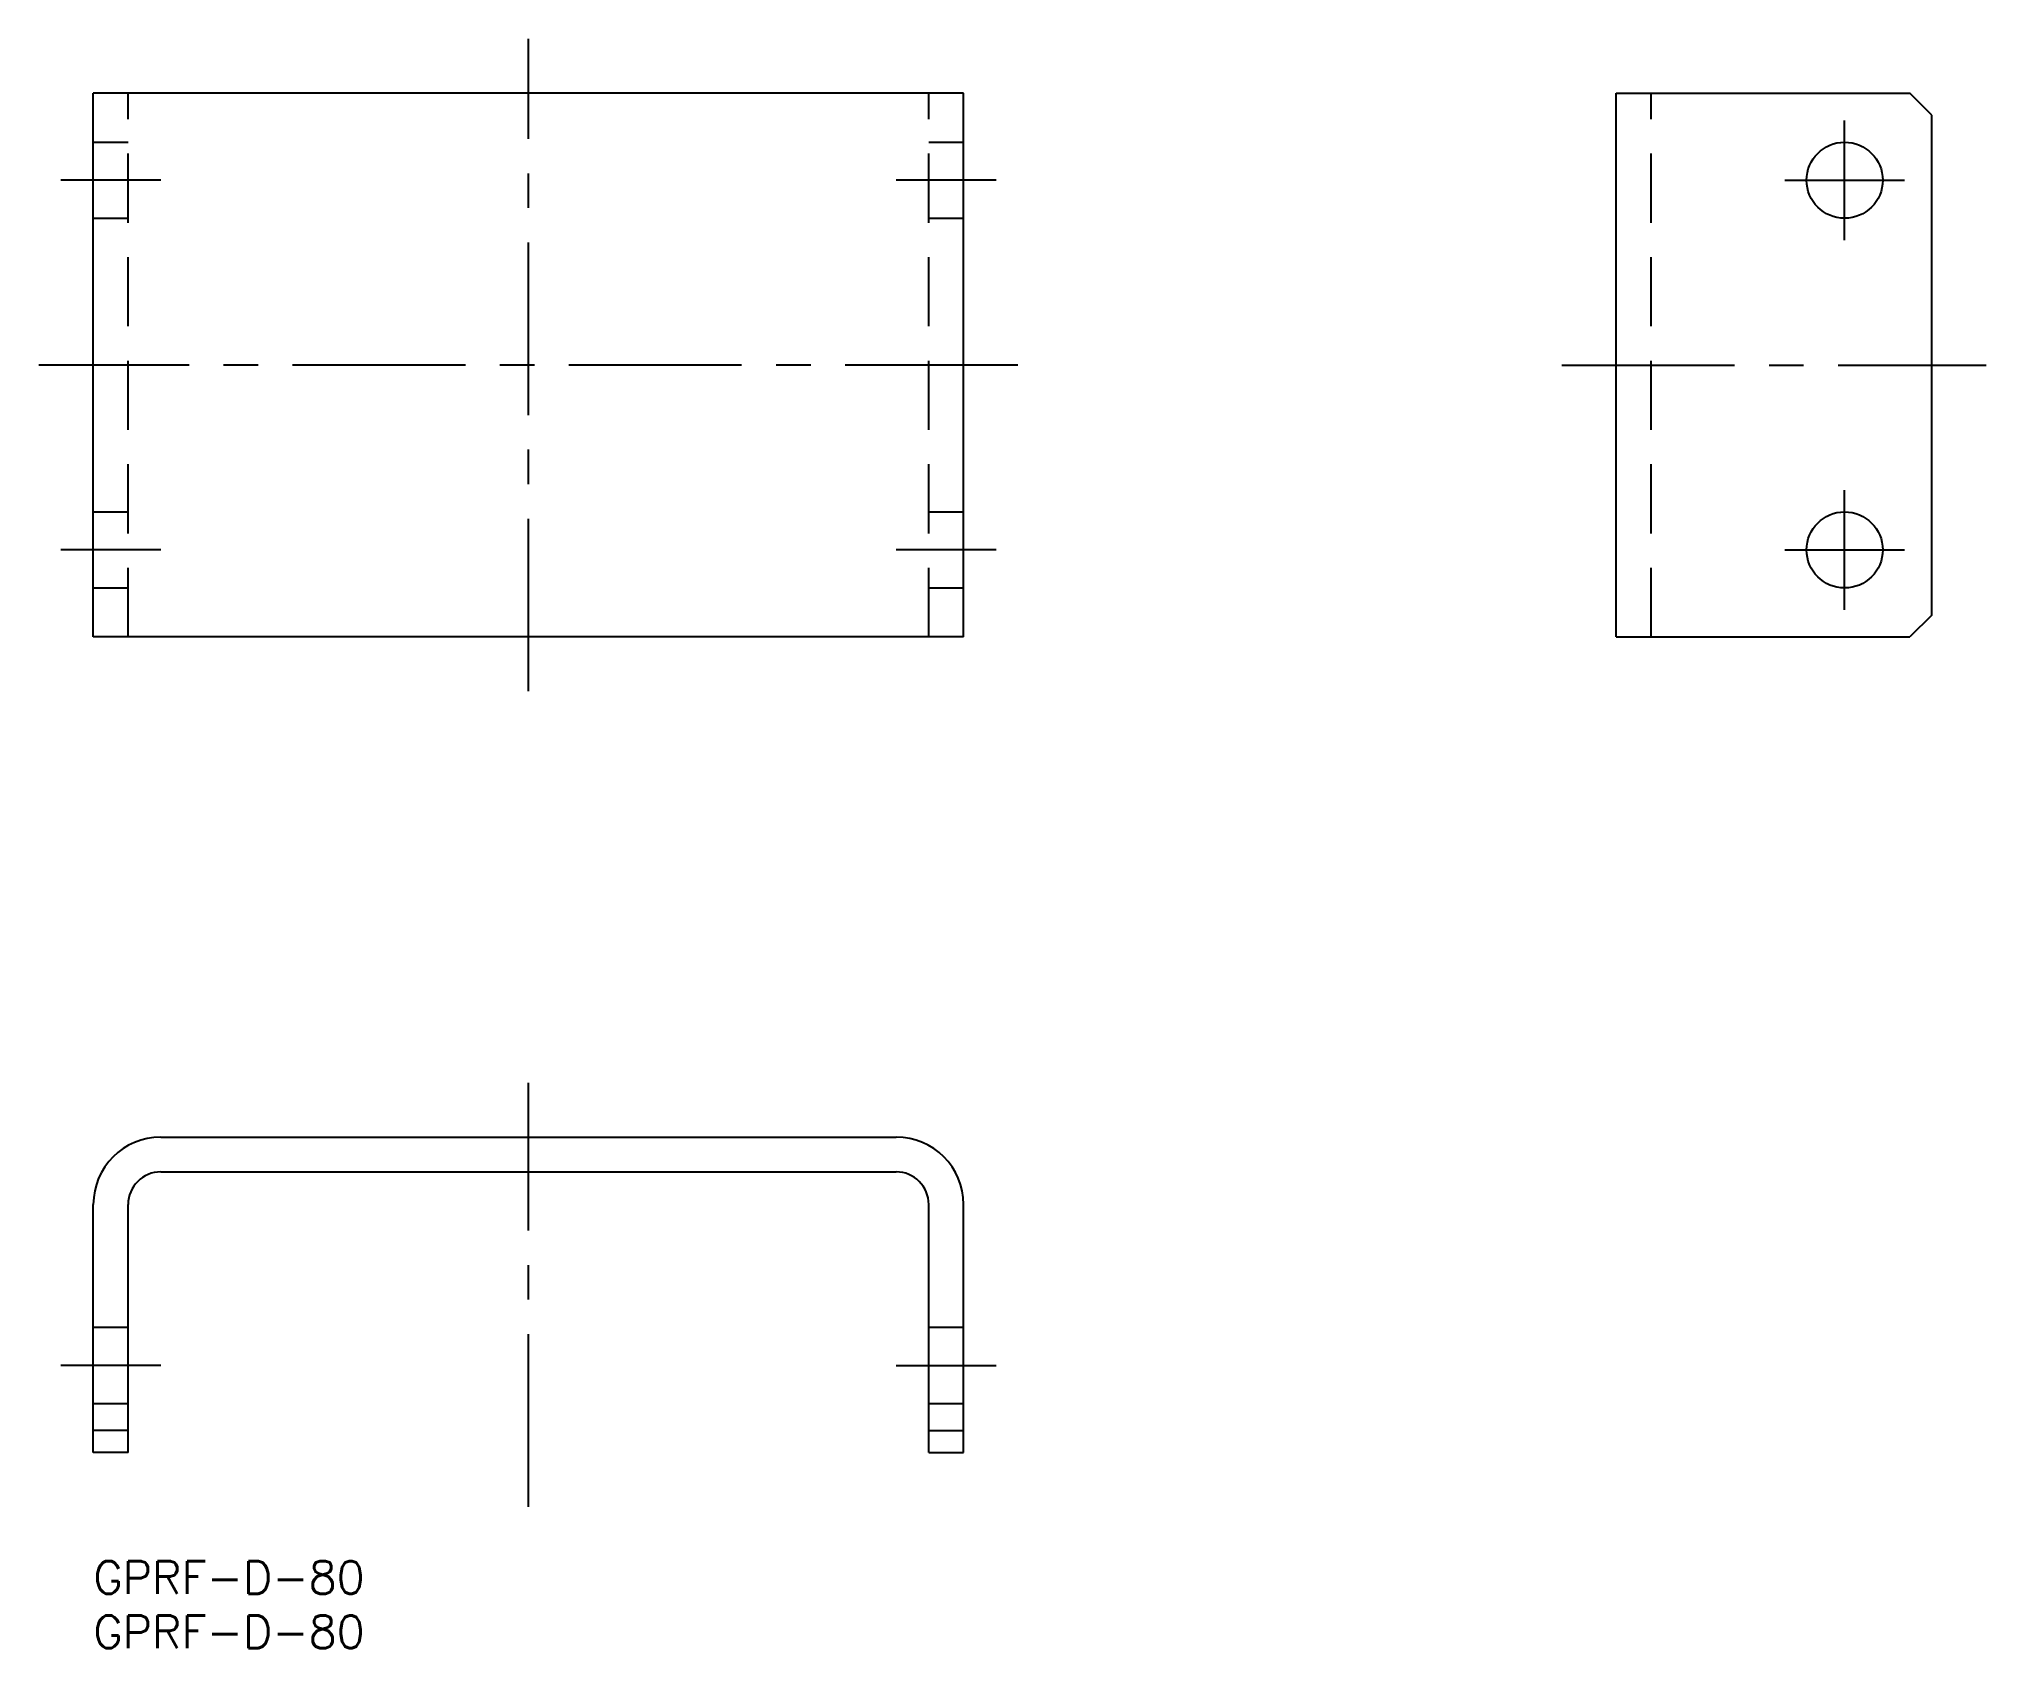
# Model space of a CAD drawing. Extents: x -5 to 174, y -8 to 140.
import ezdxf

# ---------------------------------------------------------------- set-up
doc = ezdxf.new("R2010")
doc.units = 0
doc.header["$LTSCALE"] = 0.5
doc.linetypes.add('CENTER', pattern=[50.8, 31.75, -6.35, 6.35, -6.35])
doc.linetypes.add('DASHED', pattern=[19.05, 12.7, -6.35])
for name, color, linetype in [('MSM_CENTER', 1, 'CENTER'), ('MSM_CONTINUOUS', 7, 'CONTINUOUS'), ('MSM_DASHED', 4, 'DASHED'), ('MSM_PART_NUMBER', 7, 'CONTINUOUS')]:
    doc.layers.add(name, color=color, linetype=linetype)
doc.styles.get("Standard").update_dxf_attribs({"font": 'txt.shx', "height": 3, "bigfont": 'bigfont.shx'})

msp = doc.modelspace()

# ---------------------------------------------------------------- linework, layer by layer
at = {"layer": 'MSM_CENTER'}
for p, q in [((40, 80), (40, 140)), ((161, 121.5), (161, 132.5)), ((6.2, 127), (-3, 127)), ((83, 127), (73.8, 127)), ((155.5, 127), (166.5, 127)), ((85, 110), (-5, 110)), ((135, 110), (174, 110)), ((161, 87.5), (161, 98.5)), ((6.2, 93), (-3, 93)), ((83, 93), (73.8, 93)), ((155.5, 93), (166.5, 93)), ((40, 5), (40, 44)), ((6.2, 18), (-3, 18)), ((73.8, 18), (83, 18))]:
    msp.add_line(p, q, dxfattribs=at)
at = {"layer": 'MSM_CONTINUOUS'}
for p, q in [((80, 135), (0, 135)), ((0, 85), (0, 135)), ((80, 85), (80, 135)), ((140, 85), (140, 135)), ((140, 135), (167, 135)), ((169, 133), (167, 135)), ((169, 87), (169, 133)), ((169, 87), (167, 85)), ((80, 85), (0, 85)), ((140, 85), (167, 85)), ((6.2, 39), (73.8, 39)), ((6.2, 35.8), (73.8, 35.8)), ((0, 10), (0, 32.8)), ((3.2, 10), (3.2, 32.8)), ((76.8, 10), (76.8, 32.8)), ((80, 10), (80, 32.8)), ((3.2, 12), (0, 12)), ((76.8, 12), (80, 12)), ((3.2, 10), (0, 10)), ((76.8, 10), (80, 10))]:
    msp.add_line(p, q, dxfattribs=at)
for centre in [(161, 127), (161, 93)]:
    msp.add_circle(centre, 3.5, dxfattribs=at)
for centre, radius, start, end in [((6.2, 32.8), 6.2, 90, 180), ((73.8, 32.8), 6.2, 0, 90), ((6.2, 32.8), 3, 90, 180), ((73.8, 32.8), 3, 0, 90)]:
    msp.add_arc(centre, radius, start, end, dxfattribs=at)
at = {"layer": 'MSM_DASHED'}
for p, q in [((3.2, 85), (3.2, 135)), ((76.8, 85), (76.8, 135)), ((143.2, 85), (143.2, 135)), ((0, 130.5), (3.2, 130.5)), ((76.8, 130.5), (80, 130.5)), ((0, 123.5), (3.2, 123.5)), ((76.8, 123.5), (80, 123.5)), ((0, 96.5), (3.2, 96.5)), ((76.8, 96.5), (80, 96.5)), ((0, 89.5), (3.2, 89.5)), ((76.8, 89.5), (80, 89.5)), ((0, 21.5), (3.2, 21.5)), ((76.8, 21.5), (80, 21.5)), ((0, 14.5), (3.2, 14.5)), ((76.8, 14.5), (80, 14.5))]:
    msp.add_line(p, q, dxfattribs=at)

# ---------------------------------------------------------------- texts
at = {"layer": 'MSM_PART_NUMBER'}
for p in [(0, -3), (0, -8)]:
    msp.add_text('GPRF-D-80', height=3, dxfattribs=at).set_placement(p)

doc.saveas('drawing.dxf')
